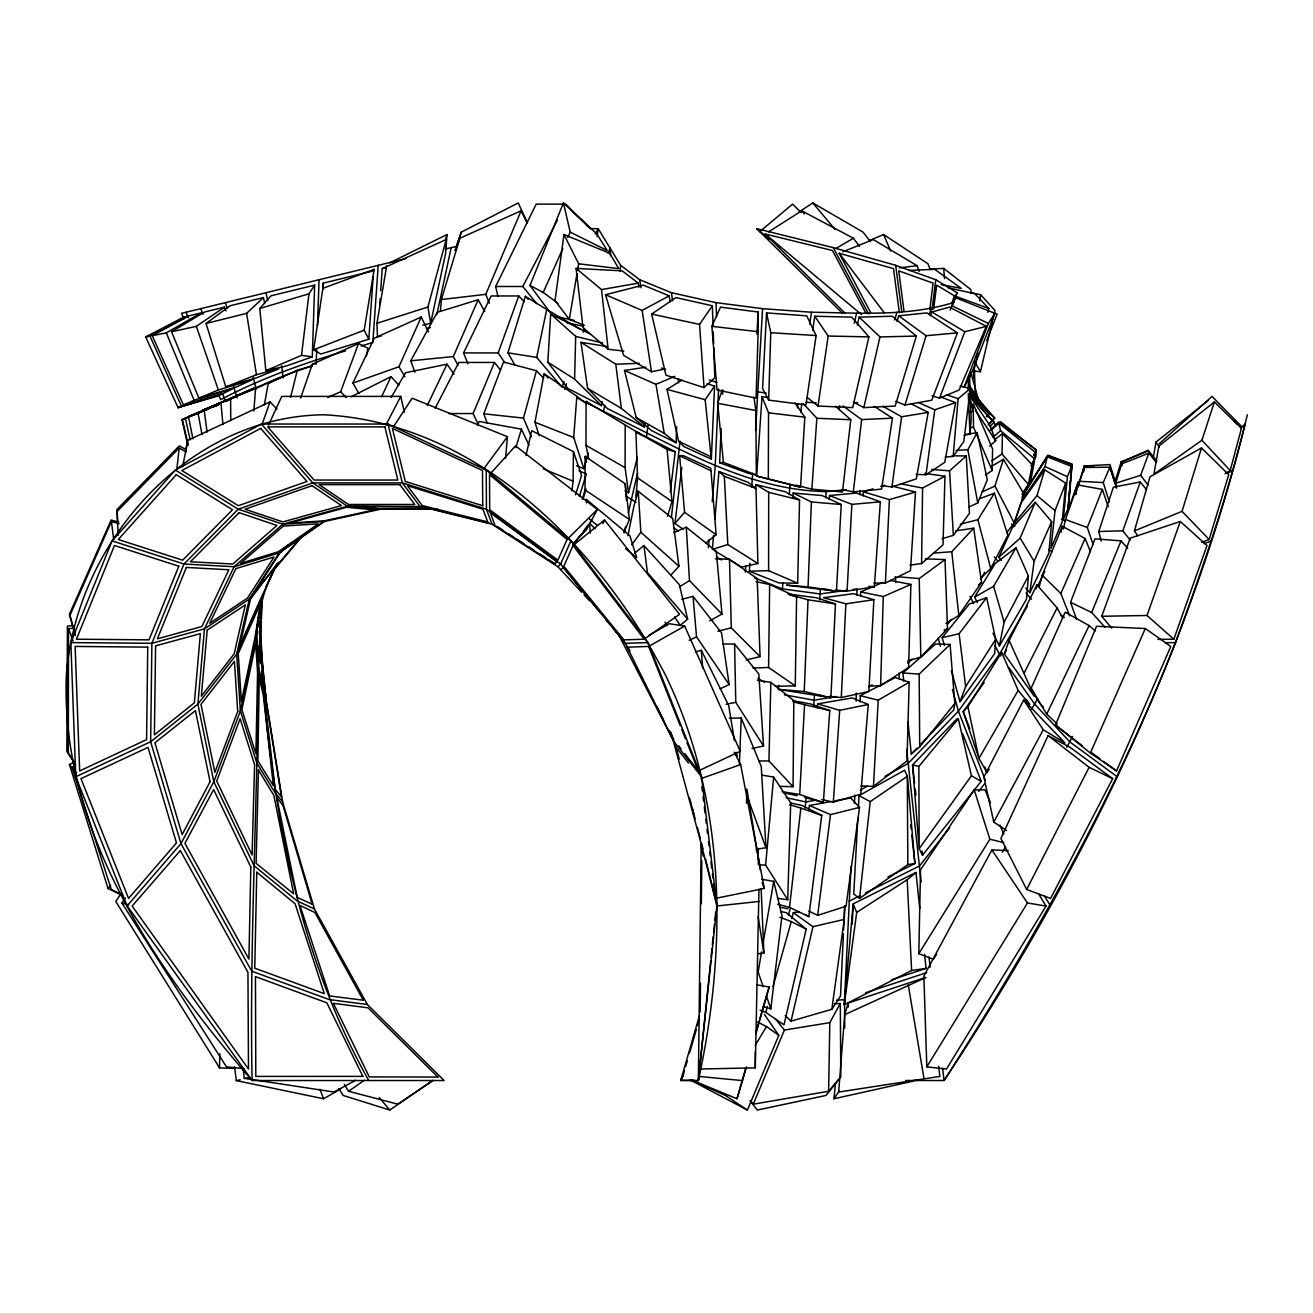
<?xml version="1.0" encoding="UTF-8"?>
<svg xmlns="http://www.w3.org/2000/svg" width="1313" height="1313" viewBox="0 0 1313 1313"><rect width="100%" height="100%" fill="white"/><g stroke="black" fill="none" stroke-linecap="round" stroke-linejoin="round"><path stroke-width="1.5" d="M74.513 628.336L68.506 628.55L68.342 753.022L75.547 764.429M588.552 458.565L586.008 445.386L586.058 401.401L642.763 435.539L635.426 431.895M710.678 961.067L699.55 1069.028L755.287 1067.846L755.287 1051.762M755.894 484.628L785.453 491.833L799.551 499.99L797.664 583.218L768.597 570.663L768.679 492.309L755.894 484.628L755.582 488.649M624.955 490.75L628.517 492.752L625.103 467.625L625.185 425.56M582.348 499.301L585.024 489.946L585.155 456.333L625.185 483.742L629.419 519.472L624.036 532.159M795.005 402.91L804.836 417.189L800.52 487.156L768.318 478.966L768.532 412.807L762.032 396.707L768.007 397.576M860.622 595.938L860.655 591.917L882.796 582.43M856.962 595.068L857.012 588.93L853.105 589.455M779.495 786.339L793.068 786.717L793.807 700.584L770.862 682.383L757.371 680.216M571.861 490.865L573.092 481.198L573.42 451.59L531.683 430.697L526.004 455.463M700.174 1011.88L700.469 983.306M701.339 903.705L701.799 860.836M699.32 1016.098L680.741 1080.418L698.352 1080.533L701.175 843.685L670.992 732.375M769.648 584.515L796.597 596.824L795.268 685.878L768.581 667.48L769.648 584.515L756.14 581.659M860.163 701.864L860.245 695.709L895.253 677.541L909.17 682.202L906.971 760.949L873.44 786.389L861.164 785.995M856.142 701.208L856.257 693.051M921.578 563.572L922.579 488.042L944.966 476.225L943.013 544.879L921.578 563.572L909.975 565.099M750.741 1101L753.285 1104.184L828.618 1091.284L829.8 1022.646L840.304 1003.46L834.329 1003.821M234.961 1068.47L219.517 1067.846L219.796 1053.765M757.765 858.538L757.978 848.28L758.372 864.643M936.678 954.19L933.395 959.278L918.821 953.698L920.511 869.846L974.213 789.868L984.996 789.819L990.494 802.801M992.152 470.53L992.595 448.98L973.196 403.665L973.491 427.102L992.152 470.53L985.505 474.978M746.539 803.195L746.867 788.998L760.358 870.338M1022.039 494.459L1028.358 484.382L1002 454.003L1002.443 433.553L994.581 439.839M755.287 1067.846L758.963 889.18M793.068 786.717L768.942 760.966L770.862 682.383M601.502 405.619L574.602 379.145L575.685 336.391L550.689 314.053L547.816 362.175L567.938 388.55L601.502 405.619L602.224 401.614M890.214 580.428L910.91 584.416L908.596 667.546L880.613 685.731L869.403 686.108M758.143 331.713L756.075 398.151L717.013 389.977L711.876 326.33L720.476 307.127L758.126 312.002L758.143 331.713L711.876 326.33M768.647 400.12L770.764 332.714L766.546 312.888L806.756 315.826L816.112 335.554L805.969 404.913L768.647 400.12L762.574 388.566L766.546 312.888M777.559 898.322L787.718 899.75L790.721 802.883L773.652 777.066L761.606 775.064M863.248 495.887L863.363 491.85L873.063 488.846M880.613 685.731L883.272 596.545L910.91 584.416M312.297 356.857L314.66 285.118L270.921 295.835L259.777 308.506L265.85 370.66L285.873 366.13L312.297 356.857L301.514 355.363L265.85 370.66M785.19 1015.589L791.033 1021.137L831.835 1009.303L844.275 919.412L844.735 905.625L843.603 929.735M859.999 494.64L860.13 490.537M316.696 349.882L316.138 363.964M317.5 325.837L319.059 279.735L405.815 258.628M322.998 289.221L323.195 283.132L373.565 270.855L374.156 269.346L322.85 288.335L313.659 349.767L320.799 354.034L368.822 339.197L373.138 276.879M680.052 441.152L671.386 517.47M645.963 367.213L624.512 370.447L636.181 417.518L651.461 430.566L676.113 442.76L676.704 426.758M678.329 382.772L678.476 378.768M739.4 764.182L741.205 718.047L729.289 718.244M793.167 493.048L822.119 495.543L841.239 504.537L836.43 591.178L808.053 586.862L811.401 501.927L793.167 493.048L792.871 497.053M380.688 290.731L382.214 268.623L446.174 239.524L445.632 253.278L430.697 323.179L422.802 325.214M787.816 593.919L816.128 597.727L835.462 603.947L830.883 697.695L804.229 691.524L808.02 599.811L789.507 594.674L796.597 596.824M681.562 380.343L666.988 389.37L678.558 441.201L684.057 446.65L711.334 459.14L714.567 386.055L707.067 383.741M718.588 388.993L715.257 465.606L712.237 501.681M753.974 397.133L755.845 410.526L756.321 474.978L748.41 473.386L719.639 462.734L721.132 428.481M722.626 394.228L722.807 390.191M843.422 933.756L840.501 996.075L831.835 1009.303M844.735 1027.964L844.538 999.718L850.988 866.482M852.219 924.336L853.155 903.918L915.982 872.472L919.757 908.448M885.389 583.07L889.393 499.629L915.489 492.03L910.467 570.663L885.389 583.07L873.933 583.038M841.288 697.548L845.867 603.816L823.514 597.727L853.286 593.689L873.884 599.713L868.845 691.459L841.288 697.548L829.734 696.415M257.364 624.463L256.363 634.458L258.513 662.688L261.517 605.49M260.647 632.554L262.452 598.203M756.961 334.306L758.126 312.002M755.582 430.549L762.574 308.67L716.061 302.663L671.435 292.701L639.694 279.735L620.639 265.324L598.203 228.675L590.128 228.675M792.954 700.699L810.318 703.883L829.767 710.563L823.349 802.538L799.699 794.48L804.557 704.671L792.97 701.766M854.386 803.277L854.829 795.12M857.849 817.753L853.762 894.087L859.539 898.387L907.841 864.643L914.915 863.527L907.316 776.311L904.608 770.206L859.03 795.662L858.39 807.708M814.388 696.153L813.666 706.345M819.706 600.074L820.28 589.849M835.495 590.128L847.066 591.096L851.891 504.389L829.504 495.543L829.258 499.613M873.44 786.389L878.233 700.174L909.17 682.202M825.795 497.758L826.156 491.62L846.179 489.782M620.261 271.414L620.639 265.324M322.85 288.335L323.195 283.132M647.982 425.117L646.439 437.245M752.694 473.254L751.676 487.418M768.318 478.966L756.633 476.061L762.032 396.707M378.21 265.324L372.859 342.414L361.173 346.041M379.703 304.797L380.13 298.773M606.393 346.369L580.986 342.316L587.567 388.32L607.459 408.622L644.437 427.004L644.716 422.999M833.312 802.161L839.713 710.317L868.27 704.507L860.786 794.184L833.312 802.161L821.774 799.551M835.577 406.324L850.758 419.717L842.503 491.948L811.861 489.158L816.867 418.273L803.228 403.551M847.066 591.096L874.36 586.813L880.334 501.812L856.47 493.048L829.504 495.543M445.895 249.519L446.994 234.535L389.649 262.912M847.279 590.259L820.034 593.936L782.45 588.913L782.893 582.874M789.261 494.509L790.081 484.448M964.152 435.342L970.012 434.111L971.128 418.863L969.568 376.224M944.342 645.389L942.192 637.626L969.371 603.98L986.654 597.628L995.681 639.283L994.63 653.644L959.984 701.7L951.351 670.631M253.852 410.985L255.575 388.599L280.194 377.323L230.612 398.692L230.76 420.603M745.308 572.14L745.768 566.084M797.664 583.218L778.937 582.939L749.346 571.221L749.953 563.179M1000.358 421.522L1036.351 450.261L1035.842 456.94L1030.984 465.885M576.423 465.721L583.891 468.692L573.699 437.508L576.85 396.28L544.14 373.762L534.949 422.244L539.216 435.752M830.883 697.695L778.396 689.374L778.707 685.304M925.599 977.463L848.264 1002.951L844.702 1014.654L838.646 1092.055L939.878 1076.414L938.614 1066.254M440.429 311L441.365 299.545L459.862 238.244L521.097 210.802L527.219 223.276M806.28 797.894L805.05 808.02M817.375 707.937L817.704 703.883L852.367 697.942L868.27 704.507M977.348 602.536L974.591 597.12L995.188 563.523L1015.967 547.734L1028.391 575.997L1026.536 599.105L999.39 645.865L992.956 633.227M635.935 497.102L637.527 477.817L635.935 431.632L675.227 451.738L670.254 491.981M1031.805 464.195L1034.693 458.844L1035.235 452.23L998.799 423.163L991.364 430.155M708.364 547.767L709.036 539.741M713.533 535.441L712.368 549.425L727.812 544.518L757.88 563.507L756.009 488.436L747.901 482.248L718.933 471.515L714.896 519.456M1071.621 466.427L1067.42 476.652L1063.3 519.193L1068.076 508.574L1071.621 466.427L1047.265 456.793L1024.189 493.245L1022.384 498.759M945.147 457.055L953.14 456.497L958.129 398.692L970.34 388.599L960.706 386.038M1068.076 508.574L1070.472 480.656M1070.817 476.668L1071.851 464.72L1048.102 455.299L1024.189 493.245M1068.372 507.934L1072.147 464.047L1047.593 455.463L1024.419 492.556M844.259 1004.806L853.155 903.918L856.716 912.404L844.259 1004.806L911.599 970.504L926.075 968.37L924.598 954.387M1001.458 560.372L998.75 557.286L1012.126 528.056L1035.251 502.305L1051.631 521.655L1048.874 553.2L1029.852 592.655L1025.781 588.043M505.521 458.483L507.458 436.704L412.151 398.2L393.49 426.709M1065.696 483.118L1062.266 521.622L1050.942 548.588L1055.045 510.642L1065.696 483.118L1044.672 469.824L1020.923 503.174L1014.752 521.491M787.718 899.75L765.627 865.119L773.652 777.066M797.451 407.801L797.844 403.764M800.897 412.151L801.685 404.092M913.569 1081.059L833.968 1098.768L835.511 1082.798M257.446 624.184L256.216 636.263L240.377 710.94L213.822 781.727L180.964 843.635L127.115 905.855L252.096 1080.533L444.106 1080.533L367.328 1004.478L314.447 908.973L282.607 801.783L266.194 700.092L260.647 649.968M711.088 956.98L711.925 948.839M712.352 944.769L713.189 936.612M713.616 932.542L714.453 924.385M714.863 920.315L715.7 912.174M258.53 617.52L257.479 627.499L262.419 595.002M258.513 662.688L258.431 646.636C258.398 791.296 249.257 935.841 252.096 1080.533C154.819 968.206 60.89 831.375 66.29 676.392C75.301 544.074 186.331 416.516 323.589 414.777C476.767 422.326 599.647 546.963 666.134 676.392C726.22 801.57 727.55 946.968 698.352 1080.533L716.914 905.855L701.519 776.771L648.097 642.599L570.909 540.89L486.22 470.038L387.992 424.033L261.402 424.033L175.4 470.038L112.081 540.89L70.836 642.599L75.76 776.771L127.115 905.855M973.606 378.374L974.443 370.43L975.214 392.948M176.878 468.954L179.159 447.963L186.167 451.935M968.715 375.813L968.141 389.452M859.539 898.387L870.24 801.619L907.316 776.311L907.841 864.643M790.426 802.949L802.145 805.493L821.741 815.422L808.824 916.622L789.507 907.365L800.848 808.086L789.556 804.688M841.764 489.503L853.335 491.883L861.607 419.586L843.012 405.93M839.188 409.754L839.664 405.684M763.198 1006.529L770.829 1008.86L781.974 915.653L773.718 881.368L761.737 879.283M301.514 355.363L308.965 293.8L314.66 285.118M683.121 529.221L674.931 523.477L681.808 467.592M929.85 309.474L933.067 283.132L898.765 270.855L903.968 311.033M932.033 309.802L935.775 279.735L895.679 265.324L833.246 247.632L756.715 228.675L842.519 313.331M970.34 388.599L963.791 441.545L953.14 456.497M698.352 1080.533L699.878 1068.273M817.654 915.358L830.505 814.618L859.539 807.397L846.048 906.249L817.654 915.358L808.874 911.124M933.609 309.031L936.678 285.118L954.403 295.835L988.82 308.506L987.885 312.379M563.966 234.535L578.656 263.798L618.8 268.623L609.692 253.278L563.966 234.535L555.038 300.562L569.317 319.436L584.367 325.279M597.12 236.652L598.203 228.675L595.298 233.993M925.977 474.764L934.774 409.82L955.585 402.631L944.769 462.324L925.977 474.764L916.228 474.354M1029.852 592.655L1034.119 561.242L1051.631 521.655M881.893 485.646L891.921 486.975L901.588 416.779L882.713 406.16M818.015 406.029L828.158 336.03L814.799 316.236L851.76 317.155L868.878 336.883L852.728 407.604L818.015 406.029L807.429 397.626M808.841 809.53L809.432 805.493L831.047 801.537M809.678 324.18L811.5 312.248C858.686 312.855 907.48 316.761 953.189 302.663L957.095 292.701L935.775 279.735M812.665 330.203L814.799 316.236M874.228 406.357L892.463 418.141L881.581 489.109L853.335 491.883M278.438 562.259C253.507 603.389 250.701 655.056 266.194 700.092L260.729 645.471M979.662 300.792L980.63 294.719L970.635 292.536M368.822 339.197L364.193 330.17L374.156 269.346M903.754 681.086L902.917 672.978L935.545 643.961L950.103 644.486L954.814 703.538L953.78 709.873L921.201 743.716M569.317 319.436L576.981 273.728M577.654 269.756L578.656 263.798M381.41 335.931L377.471 336.949L376.962 323.277L386.695 265.702M761.589 951.827L758.126 971.965L763.198 986.72M762.968 943.784L773.718 881.368M1153.191 458.253L1155.965 442.087L1207.96 400.711M366.409 356.283L367.837 348.224L358.564 343.464L312.313 364.226L300.677 397.937M826.156 491.62C745.177 490.11 674.406 445.238 603.586 411.445L604.653 405.536M910.795 403.682L928.209 412.413L916.343 478.851L891.921 486.975M1083.192 471.859L1084.292 465.836L1093.975 465.721M264.356 404.831L268.262 383.363L286.628 374.763L312.396 365.736L297.345 370.151L268.262 383.363M1083.356 471.367L1084.062 467.51L1109.879 467.182L1116.608 488.255M1083.488 471.827L1084.571 465.951L1109.961 464.572L1116.526 485.58M1075.774 493.983L1078.022 482.002L1069.028 507.868M185.642 450.638L187.168 442.678M1075.757 494.656L1077.612 484.891L1102.362 489.404L1108.221 506.818M1078.285 485.58L1084.292 465.836M1078.039 487.221L1084.062 467.51M999.39 645.865L1004.084 622.214L1028.391 575.997M1061.117 532.077L1062.266 526.3L1085.096 538.478L1090.43 551.69M1028.358 484.382L1032.297 464.802L1002.443 433.553M182.589 466.739L187.972 440.265L269.986 401.909L276.928 409.032M624.2 532.93L625.431 526.923M628.271 512.94L637.544 473.074M627.909 535.737L634.048 505.603L638.233 491.292L672.716 518.487L678.936 566.231L670.894 575.045M563.983 381.591L562.112 387.368L536.672 357.382L546.7 309.458L525.348 296.311L507.934 352.82L514.811 364.916M1036.121 588.897L1036.958 584.892L1057.096 607.919L1062.677 618.177M436.819 314.726L451.163 247.632L457.072 246.368M1063.415 529.008L1065.467 519.521L1077.612 484.891M854.303 323.179L856.536 313.38M857.34 325L859.129 317.155L892.331 316.236L916.359 336.079L895.203 406.062L863.806 407.637L853.401 402.073M863.806 407.637L879.956 336.932L859.129 317.155M1021.777 500.598L1045.017 466.558L1047.265 456.793M780.546 911.534L786.306 912.666L806.198 929.161L783.992 1024.829L765.742 1012.389L760.096 1010.157M791.033 1021.137L812.96 926.666L844.275 919.412M1247.35 414.777C1189.726 653.464 1079.319 876.641 944.08 1080.533L905.707 1080.484M974.344 371.07L980.417 371.743L994.926 310.426L980.63 294.719M973.819 370.66L978.037 353.164M636.428 495.099L637.412 491.128M290.55 397.429L297.345 370.151M628.517 492.752L637.363 457.236M1000.703 655.975L1001.622 652.298L1018.166 690.425L1029.72 704.457L1026.208 699.501M1039.272 586.665L1042.21 575.209L1062.266 526.3M942.586 1068.405L944.08 1080.533C1033.413 941.29 1114.704 796.712 1175.595 642.599C1201.871 570.761 1226.703 498.333 1245.118 424.033L1240.637 428.054M1225.045 473.714L1230.199 470.53L1241.442 428.383L1214.394 401.926L1158.854 446.141L1153.897 474.239L1201.904 440.265L1214.394 401.926M430.697 323.179L427.907 307.045L446.174 239.524M531.338 436.786L523.477 418.108L536.443 370.742L503.552 362.027L483.791 413.776L487.09 422.884M583.891 468.692L588.24 452.969M788.424 914.997L790.049 909.154M791.706 918.509L793.331 912.666L799.256 911.846M765.742 1012.389L767.399 1006.464M772.947 986.72L791.263 921.578L779.971 917.213M692.181 1080.238L737.003 1098.768L746.506 1066.96M755.894 1033.823L769.155 987.031L757.24 984.898M737.003 1098.768L745.866 1067.6M755.861 1032.543L759.193 1020.858M682.842 1076.381L684.533 1070.505M685.649 1066.599L687.339 1060.74M689.588 1052.928L696.35 1029.458M697.482 1025.551L699.173 1019.692M1137.698 535.77L1134.432 530.895L1149.991 476.8L1201.493 447.963L1228.755 474.682L1209.158 539.512L1201.543 542.351M445.846 238.424L446.994 234.535M667.578 516.288L671.961 501.5L667.07 449.407L635.935 431.632M894.662 320.027L896.96 312.248M759.751 1018.97L769.155 987.031M896.976 321.636L898.699 315.826L926.912 312.888L957.44 332.862L931.754 400.219L904.952 405.028L895.827 401.351M1014.145 523.329L1036.991 495.658L1044.672 469.824M515.878 447.635L521.425 429.17L479.212 421.473L477.308 425.067M904.952 405.028L926.092 335.701L957.44 332.862M1134.432 530.895L1182.045 511.364L1201.493 447.963M579.361 496.478L586.386 473.862L578.951 470.907M583.103 498.727L586.09 489.142M575.57 494.788L581.561 475.503L573.42 451.59M1115.098 481.247L1121.22 461.7L1147.562 451.393M1116.477 487.107L1115.64 483.233L1121.762 463.801L1148.826 453.182L1156.343 462.471M1014.243 522.951L994.942 486.056L1003.427 459.353L1024.107 494.148L1014.243 522.951L1006.71 532.602M608.264 253.409L610.102 247.632L610.594 255.707M564.606 389.419L566.461 383.708M583.12 332.287L584.351 328.48M456.136 247.697L461.29 232.138L518.258 202.941L527.449 223.013M1101.197 541.104L1098.751 531.535L1113.375 487.156L1140.275 481.986L1146.479 489.667M756.321 474.978L723.43 462.389L717.669 403.272L722.232 390.076M456.185 246.844L461.29 232.138M951.744 303.434L954.403 295.835M262.026 424.591L269.986 401.909M953.14 303.369L955.191 297.591L994.893 313.347L970.964 374.714L964.169 386.974L960.23 386.088M953.008 304.271L957.095 292.701M1173.838 639.218L1146.988 615.485L1180.272 521.491L1207.008 545.486L1173.838 639.218L1157.771 639.398M1130.148 540.086L1122.828 530.797L1140.275 481.986M504.75 362.634L498.185 352.918L518.75 295.967L491.111 295.967L463.587 352.918L467.92 363.849M1009.188 640.531L1034.283 696.333L1004.314 653.923L1009.188 640.531L1036.958 584.892M1111.684 628.041L1101.722 616.273L1130.198 538.166L1180.272 521.491M1115.64 483.233L1140.636 475.339L1148.826 453.182M327.659 397.396L340.625 391.783L358.564 343.464M929.161 314.349L931.278 308.67M930.441 315.76L931.82 312.002L949.578 307.127L986.358 326.346L959.147 389.977L939.55 398.167L932.066 395.82M959.984 701.7L965.646 686.601L995.681 639.283M939.55 398.167L964.825 331.746L986.358 326.346M964.169 386.974L988.328 323.474L994.893 313.347M955.191 297.591L952.073 305.765L988.328 323.474M1076.496 619.112L1070.538 602.306L1094.993 538.839L1121.039 540.874L1127.67 548.243M973.294 375.141L974.788 371.316M986.703 340.789L997.125 314.07L993.301 312.576M1093.122 544.534L1087.295 527.514L1102.362 489.404M454.922 250.52L459.862 238.244M550.18 312.592L529.992 285.413L563.441 202.941L596.873 233.977L607.197 250.52L570.203 232.122L563.441 202.941M950.136 310.131L953.189 302.663M1070.456 468.15L1071.851 464.72M1104.906 627.105L1091.677 612.482L1121.039 540.874M968.748 507.113L977.775 502.879L987.327 479.77L977.167 432.601L965.236 434.537M1055.471 725.006L1096.552 626.268L1145.313 628.533L1170.786 646.439L1116.542 770.961L1090.348 753.038L1055.471 725.006L1082.257 745.768M478.211 424.46L473.107 413.546L494.443 362.454L458.795 362.454L435.161 408.261M689.85 1079.762L747.409 1110.059L778.806 1035.317L764.379 1014.375M753.285 1104.184L784.435 1030.049L829.8 1022.646M489.339 303.27L485.81 294.342L521.097 210.802M998.75 557.286L1020.152 538.1L1035.251 502.305M1109.304 501.894L1103.248 482.544L1109.879 467.182M457.942 365.112L453.297 356.578L478.162 299.741L484.776 311.493M119.04 523.723L111.392 521.491L69.917 615.485L75.448 635.574M602.864 523.69L604.505 519.997L679.527 614.287L644.24 639.218L623.856 639.858L563.819 566.215L573.042 545.502L604.505 519.997M1069.635 615.813L1060.855 593.509L1085.096 538.478M1090.348 753.038L1145.313 628.533M597.317 509.493L567.068 539.512L557.894 560.175L489.7 509.756L489.519 474.682L515.549 445.846L597.317 509.493L586.96 528.926L573.125 543.812M570.909 540.89L560.635 564.032L557.91 566.74L581.659 592.212M261.484 597.038L239.77 645.75L250.52 599.073L277.224 563.49L262.305 595.281M262.469 596.348L236.685 654.137L197.886 704.08L150.65 741.763L75.76 776.771M358.843 393.473L352.918 383.084L398.955 366.737L421.21 317.04L428.514 331.976M557.943 303.27L543.205 292.454L562.834 248.584M567.741 237.62L570.203 232.122M1043.474 707.313L1039.404 702.947L1031.132 688.258L1065.188 612.203L1089.117 625.562L1095.288 630.962M1048.102 735.575L1000.916 838.531L1026.668 889.492L1050.613 898.42L1112.669 778.658L1070.374 747.54L1048.102 735.575L1089.101 767.317L1112.669 778.658M268.525 425.084L281.77 396.411L400.76 396.411L404.371 412.2M266.211 586.419L274.598 568.414M381.591 396.723L391.028 376.634L398.922 385.251M352.918 383.084L374.221 338.245L421.21 317.04M427.267 405.504L447.011 364.193L454.019 374.156M1057.195 723.89L1046.707 714.174L1089.117 625.562M1037.68 586.222L1044.803 571.45M1072.475 736.462L1066.862 747.212M497.906 296.361L495.658 286.497L536.164 204.122L565.772 204.122L588.601 227.313M680.741 1080.418L683.466 1074.92L680.741 1080.418L694.889 1080.451M1033.626 455.102L1036.252 449.801L998.635 421.933L990.15 430.139M1033.692 455.545L1036.351 450.261M1023.894 673.503L1057.096 607.919M1026.668 889.492L1089.101 767.317M980.516 578.426L990.741 568.545L1007.842 535.228L994.433 493.212L979.531 498.71M1023.713 699.993L1043.244 729.765L1064.991 742.977L1023.713 699.993L983.88 777.001L993.777 822.086L1006.628 830.604M385.825 425.084L400.76 396.411M495.658 286.497L522.804 286.497L557.369 220.239M1037.598 698.844L1031.509 709.397M993.777 822.086L1043.244 729.765M1008.22 850.643L991.889 849.905L923.86 976.068L926.814 1066.862L946.492 1069.028L1046.051 906.068L1038.665 893.972M414.924 372.186L410.772 360.812L437.213 312.363L478.162 299.741M977.775 502.879L967.829 449.768L977.167 432.601M1031.558 466.509L1034.496 461.224L1030.59 481.231L1023.188 492.917M974.591 597.12L993.613 586.353L1015.967 547.734M1018.166 690.425L978.956 758.422L986.999 772.618L989.132 769.221M885.06 776.278L908.104 763.427L958.408 711.17L999.439 654.268L1027.439 606.048M1004.314 653.923L1006.349 650.427M391.159 397.494L405.569 372.711L447.011 364.193M755.188 1045.509L766.48 1026.553L757.355 1021.924M980.548 579.246L984.75 572.37M926.814 1066.862L1027.439 902.967L991.889 849.905M967.911 706.755L978.956 758.422L963.184 711.646L967.911 706.755L1001.622 652.298M918.821 953.698L989.854 839.237L974.213 789.868M960.279 524.15L977.873 519.718L994.433 493.212M1002.295 852.104L1005.577 847M302.039 535.704L254.098 592.606L279.784 553.134L291.88 542.564M1021.99 497.397L1024.107 494.148M833.968 1098.768L839.286 1090.775M121.338 893.119L115.741 901.44L219.517 1067.846M704.063 387.63L699.55 324.409L712.352 305.765L675.9 297.591L651.658 314.07L665.921 375.157L704.063 387.63L714.797 377.701L713.78 347.732M711.334 459.14L705.163 399.726L714.567 386.055M945.967 623.544L958.818 615.337L981.55 582.43L973.688 528.187L955.848 530.846M244.497 1068.634L226.509 1066.862L121.863 902.95L125.326 897.961M958.342 718.785L918.854 766.415L919.166 848.674L912.551 764.954L956.849 718.917L958.342 718.785L971.439 775.819L919.166 848.674L922.563 855.206L981.205 781.284L962.757 734.033M984.176 682.53L963.184 711.646L969.88 728.797M631.766 544.813L640.859 532.225L638.233 491.292M942.143 538.658L953.369 535.359L969.437 513.35L966.253 455.956L951.958 455.824M483.693 468.905L507.458 436.704M572.714 545.716L581.068 534.407M583.464 531.174L588.24 524.708M254.098 592.606L263.716 579.755M263.913 579.624L249.306 599.105L204.467 628.878L151.881 643.304L70.836 642.599M942.192 637.626L959.114 633.736L986.654 597.628M949.627 827.929L919.477 865.973L865.349 893.037M978.53 791.493L984.799 783.566M838.351 1080.008L825.992 1095.452L757.322 1110.059L749.969 1100.622M947.625 624.118L951.351 619.506M907.94 721.592L911.288 754.007L919.724 746.834L954.814 703.538M275.533 568.004L301.76 536.869M986.342 416.713L988.984 413.595L969.913 393.129M828.618 1091.284L840.812 1076.923L840.304 1003.46M674.931 523.477L684.582 512.3L679.642 455.726L683.285 455.611L710.776 468.199L716.159 534.752L705.902 542.958M121.699 895.089L108.011 888.474L110.686 885.372M987.294 416.779L989.871 413.808L970.159 390.962M573.01 543.91L586.435 528.991M933.477 553.101L951.761 551.739L973.688 528.187M988.115 424.985L992.267 420.521L969.568 394.294M989.263 423.968L994.762 418.125L969.601 389.075M907.464 661.112L920.823 657.009L947.494 628.664L945.015 559.584L925.205 558.829M294.522 542.646L298.724 538.264M911.288 754.007L916.95 748.131M179.159 447.963L117.234 511.364L118.154 535.491M990.002 426.462L994.154 422.261L991.889 418.913M560.881 569.776L563.261 567.429L600.894 613.434M919.724 746.834L919.166 674.094L950.103 644.486M225.836 386.958L256.462 374.714L278.733 368.838L256.938 377.684L225.836 386.958L206.059 323.474L246.614 313.347L263.437 297.591L264.701 303.533M1159.116 443.827L1211.997 396.428L1241.95 426.873M931.688 469.447L949.562 470.842L966.253 455.956M907.628 663.114L912.141 659.11M989.69 446.092L995.681 440.791L990.215 425.97L970.192 396.362M288.204 545.076L279.259 552.921L249.306 599.105L236.685 654.137L240.377 710.94L256.888 763.181L275.156 792.855L282.607 801.783M288.138 545.863L285.118 548.522L323.884 521.524M993.088 437.147L1000.522 430.73L998.799 423.163M759.751 231.662L792.592 204.122L801.225 212.64M634.573 553.233L643.912 545.502L679.346 584.662L687.635 619.162L679.953 625.513M856.716 912.404L907.185 879.726L915.982 872.472M978.415 584.958L981.55 582.43M206.059 323.474L230.103 305.765L263.437 297.591M897.321 576.719L919.231 578.557L945.015 559.584M437.508 509.231L380.557 509.214L324.229 521.507L279.259 552.921L234.108 566.724L183.968 564.016L112.081 540.89M344.301 1084.39L348.552 1091.267L364.472 1080.222M338.803 1088.526L343.12 1095.436L389.764 1110.043L432.929 1080.468M198.903 398.151L218.368 389.977L251.702 379.9L236.356 387.007L198.903 398.151L171.56 331.746L196.31 326.346L224.49 307.127L225.918 310.968M432.896 1080.435L397.823 1104.167L348.552 1091.267M991.906 460.781L1002 454.003M799.223 211.803L812.829 202.941L863.035 232.122L870.453 241.641M768.515 231.876L801.751 210.802L853.401 238.244L859.539 246.302M1227.803 473.222L1232.923 470.038M679.494 586.813L689.489 580.625L686.289 527.219L673.602 532.602M171.56 331.746L204.565 312.002L224.49 307.127M835.905 248.485L853.401 238.244M991.397 466.41L1003.427 459.353M152.226 335.701L166.308 332.862L201.07 312.888L189.056 315.826L152.226 335.701L183.492 405.011L223.867 393.211L233.107 388.533L194.094 400.202L183.492 405.011M234.518 1066.648L236.324 1080.615L323.556 1098.751L340.625 1089.019M648.704 635.443L669.269 623.741L684.68 626.055L740.253 751.315L698.335 770.944L684.861 753.728M629.928 650.772L628.139 647.145L648.622 646.439L684.68 626.055M108.011 888.474L69.458 764.593L74.792 761.606M860.245 790.114L867.335 786.159M123.389 895.729L111.326 889.475L72.002 767.301L75.481 765.364M709.742 620.819L721.986 614.074L716.241 551.279L686.289 527.219M355.626 1080.287L333.994 1092.022L244.3 1078.367L243.135 1068.388M665.133 368.953L651.478 371.76L623.593 355.347L605.506 294.719L642.139 310.426L669.203 295.835L670.024 301.859M148.632 336.325L145.759 336.899L149.977 336.079L187.398 316.236L183.639 317.155L145.661 336.932L178.043 407.588L222.357 393.998L177.944 407.621L219.369 395.574M868.615 686.65L872.144 684.828M226.476 401.302L235.634 396.69L188.498 416.763L192.913 438.821M351.211 396.739L391.028 376.634M887.933 877.002L914.915 863.527L911.78 835.117M849.117 901.161L859.949 895.745M187.775 445.058L181.982 419.7L209.916 408.179M689.194 640.367L696.53 636.838L693.051 596.348L681.759 599.385M178.043 407.588L181.375 406.012L149.977 336.079M720.148 688.816L729.158 684.582L721.559 632.882L693.051 596.348M844.702 1014.654L925.78 977.545M982.042 491.981L994.942 486.056M1122.254 461.864L1148.153 450.211L1156.868 461.191M204.122 409.804L253.918 388.172L204.122 409.804L207.093 432.108M944.031 630.158L947.494 628.664M219.205 403.272L202.136 410.526L220.387 402.861M868.779 240.788L883.567 234.535L928.012 263.798L930.178 269.559M624.512 370.447L655.942 384.332L674.849 376.355M220.847 402.828L187.316 417.173L209.703 408.113M188.498 416.763L209.391 408.261M213.182 406.718L218.877 404.404M213.428 406.603L219.025 404.338M230.612 398.692L255.575 388.599M213.707 406.653L219.369 404.355M184.952 418.256L206.814 409.426M210.474 407.949L215.939 405.733M842.979 251.751L873.211 239.524L917.13 265.702L919.149 271.463M181.982 419.7L207.503 409.475M969.486 412.561L973.278 411.035L969.601 397.379M313.659 349.767L364.193 330.17M1204.07 543.697L1211.538 540.89M700.863 778.658L740.647 764.593L734.246 752.201M891.379 979.81L926.075 968.37M865.562 992.792L926.715 972.638M376.962 323.277L427.907 307.045M345.582 350.85C302.761 363.668 260.302 378.587 220.765 399.661L218.253 394.146M880.81 486.434L884.699 485.236M259.777 308.506L308.965 293.8M695.513 651.872L701.306 650.28L728.715 705.59L734.427 740.68M426.364 328.611L430.336 327.594M605.506 294.719L643.189 285.118L669.203 295.835M717.916 631.208L731.292 627.877L760.063 656.631L746.178 659.947M319.059 279.735L181.473 313.38L183.968 318.878M445.255 249.076L451.163 247.632M382.214 268.623L386.186 267.671M969.601 427.989L973.491 427.102M757.88 563.507L741.582 567.085L714.075 550.459M752.103 748.492L763.526 746.014L758.816 674.029L734.607 644.059L722.856 643.994M236.324 1080.615L240.23 1079.778M740.647 764.593L764.281 888.474L715.355 898.404L713.648 884.191M726.073 704.277L735.772 702.34L763.526 746.014M815.75 800.175L805.952 801.964L786.192 797.697M834.97 800.832L850.693 797.959L859.539 807.397M623.839 351.08L608.149 349.258L583.021 327.676L576.046 268.394L601.518 289.582L638.266 283.132L638.889 287.186M915.555 1080.615L919.297 1079.975M836.217 696.481L814.158 700.239L784.37 694.807M244.3 1078.367L250.044 1077.399M312.313 364.226L316.236 363.586M901.588 416.779L928.209 412.413M755.943 849.33L765.971 847.738L761.261 766.464L741.205 718.047M845.867 603.816L873.884 599.713M899.405 267.885L917.13 265.702M441.365 299.545L485.81 294.342M757.913 953.763L763.871 953.057L761.13 888.507M716.34 906.052L759.242 901.44M410.772 360.812L453.297 356.578M719.639 462.734L723.43 462.389M851.891 504.389L880.334 501.812M324.229 521.507L282.837 524.182L238.227 509.198L175.4 470.038M836.447 1000.211L844.538 999.718M853.762 402.861L857.717 402.648M929.423 269.165L943.735 268.394L970.898 289.582L971.177 293.554M956.11 450.392L967.829 449.768M861.607 419.586L892.463 418.141M908.744 270.429L934.692 269.346L961.214 288.335L941.109 284.626M580.986 342.316L615.797 364.226L639.136 363.324M73.397 625.841L67.406 626.055L66.848 751.315L74.316 762.771M752.907 668.038L768.581 667.48M648.097 642.599L625.316 643.321L560.635 564.032L486.45 509.198L402.336 482.889L312.789 482.889L238.227 509.198L183.968 564.016L151.881 643.304L150.65 741.763L180.964 843.635L251.702 971.177L329.235 999.587L367.328 1004.478M1098.751 531.535L1122.828 530.797M749.346 571.221L768.597 570.663M879.956 336.932L916.359 336.079M775.327 686.272L795.268 685.878M1101.722 616.273L1146.988 615.485M1165.55 642.714L1175.595 642.599M463.587 352.918L498.185 352.918M448.718 413.546L473.107 413.546M436.162 509.001L381.706 508.984L353.673 506.457L417.747 506.473L430.648 508.229M758.93 760.949L768.942 760.966M828.158 336.03L868.878 336.883M715.322 558.731L729.486 559.305L757.191 578.623L760.063 656.631M759.62 864.873L765.627 865.119M816.867 418.273L850.758 419.717M805.969 402.287L816.194 402.812M576.046 268.394L622.198 270.855L638.266 283.132M1079.204 481.28L1103.248 482.544M770.764 332.714L816.112 335.554M902.917 672.978L919.166 674.094M762.574 308.67L811.5 312.248M868.681 586.369L874.36 586.813M808.053 586.862L786.503 585.155L836.43 591.178M823.924 589.176L827.781 589.488M778.396 689.374L804.229 691.524M811.401 501.927L841.239 504.537M380.557 509.214L347.371 506.227L282.837 524.182L234.108 566.724L204.467 628.878L197.886 704.08L213.822 781.727L254.049 865.71L297.115 900.948L314.447 908.973M698.844 1076.414L742.633 1080.615M818.163 695.299L822.02 695.677M483.791 413.776L523.477 418.108M768.532 412.807L804.836 417.189M924.894 473.451L944.966 476.225M425.724 507.048L347.371 506.227L312.789 482.889L261.402 424.033M427.119 507.557L430.795 508.065M758.208 391.914L766.25 393.063M808.02 599.811L835.462 603.947M507.934 352.82L536.672 357.382M782.023 791.657L799.699 794.48M1027.439 902.967L1046.051 906.068M717.669 403.272L755.845 410.526M900.718 483.808L922.579 488.042M780.103 907.234L788.046 908.76M860.655 591.917L883.272 596.545M566.921 322.834L582.956 326.166M556.515 316.614L574.29 320.388M651.658 314.07L699.55 324.409M783.664 792.773L797.106 795.678M948.134 287.728L974.903 293.8L988.82 308.506M918.854 766.415L912.551 764.954L914.554 783.008M804.557 704.671L829.767 710.563M756.633 476.061L800.52 487.156M989.854 839.237L1003.789 842.634M844.784 312.904L765.184 233.977L832.409 250.52L866.071 313.462M575.685 336.391L602.651 343.005M836.594 490.504L840.533 491.472M425.281 507.294L488.978 523.099M557.91 566.74L491.981 524.199L419.783 506.227L402.336 482.889L387.992 424.033M860.245 695.709L878.233 700.174M768.679 492.309L799.551 499.99M795.711 485.088L811.861 489.158M892.397 486.122L915.489 492.03M777.673 904.247L789.507 907.365M666.988 389.37L705.163 399.726M804.738 797.434L823.349 802.538M870.568 312.396L839.204 253.278L893.496 268.623L899.372 312.822M667.07 449.407L675.227 451.738M118.777 522.213L111.145 519.997L69.425 614.287L72.675 625.792M817.704 703.883L839.713 710.317M863.363 491.85L889.393 499.629M121.863 902.95L128.707 905.018M709.283 379.982L716.931 382.346M946.509 394.704L958.129 398.692M1022.302 491.817L1026.159 493.163M800.848 808.086L821.741 815.422M1065.467 519.521L1087.295 527.514M940.436 396.854L955.585 402.631M718.933 471.515L724.349 476.373L756.009 488.436M661.44 368.001L665.264 369.511M534.949 422.244L573.699 437.508M754.483 577.851L782.45 588.913M543.303 468.872L573.092 481.198M809.432 805.493L830.505 814.618M691.77 1080.107L695.414 1081.699M1061.413 519.16L1065.073 520.785M918.476 402.517L934.774 409.82M1045.017 466.558L1067.42 476.652M691.902 1080.287L725.416 1095.452L747.409 1110.059M678.558 441.201L710.448 456.53M679.642 455.726L711.367 470.99M1070.538 602.306L1091.677 612.482M550.689 314.053L589.652 333.765M576.604 397.724L603.586 411.445M791.263 921.578L806.198 929.161M859.03 795.662L870.24 801.619M529.992 285.413L543.205 292.454M971.439 775.819L981.205 781.284M625.743 495.937L636.034 502.255M636.181 417.518L664.263 433.372L676.113 442.76M186.331 449.801L179.339 445.846L116.955 509.493L117.497 521.491M586.008 445.386L625.103 467.625M805.279 914.57L808.824 916.622M546.7 309.458L580.888 329.596M757.929 678.394L764.642 682.366M587.567 388.32L621.344 408.359L644.437 427.004M931.82 312.002L964.825 331.746M716.471 556.86L721.526 559.912M547.816 362.175L574.602 379.145M498.169 527.153L503.289 530.468M508.41 533.751L513.531 537.05M516.945 539.249L523.772 543.648M528.876 546.93L533.997 550.229M539.118 553.512L545.945 557.927M549.359 560.109L554.48 563.408M585.024 489.946L629.419 519.472M1011.486 524.035L1014.867 526.349M1048.66 549.49L1052.025 551.805M637.527 477.817L671.961 501.5M1061.035 615.255L1064.334 617.537M673.684 527.777L678.591 531.207M766.48 1026.553L778.806 1035.317M684.582 512.3L716.159 534.752M793.331 912.666L812.96 926.666M898.699 315.826L926.092 335.701M1092.055 752.973L1100.212 758.963M1103.478 761.359L1116.542 770.961M1117.232 776.771L1069.849 741.943L1034.759 704.211L1008.86 667.578M576.85 396.28L586.386 403.731M586.058 401.401L590.686 405.061M589.471 518.947L597.333 525.413M625.677 548.67L636.707 557.73L629.863 535.688L586.189 499.252L586.534 502.928M1000.522 430.73L1034.693 458.844M756.715 228.675L769.352 239.114M1036.991 495.658L1055.045 510.642M765.184 233.977L861.558 314.644M489.519 474.682L567.068 539.512M992.267 420.521L970.291 396.378M989.871 413.808L994.762 418.125M640.859 532.225L678.936 566.231M571.68 210.802L590.948 228.528M1042.21 575.209L1060.855 593.509M1234.22 421.194L1237.109 424.066M595.052 528.762L589.439 523.083L590.374 533.078M340.625 391.783L346.156 397.396M536.443 370.742L543.582 378.046M689.489 580.625L721.986 614.074M1182.045 511.364L1209.158 539.512M518.75 295.967L524.314 301.826M544.14 373.762L548.21 378.078M1201.904 440.265L1230.199 470.53M584.022 594.855L589.521 600.796M525.348 296.311L528.105 299.298M994.236 556.909L998.225 561.439M1026.126 593.131L1031.444 599.155M687.635 619.162L647.457 572.566L643.912 545.502M379.293 1097.57L389.764 1110.043M812.829 202.941L834.97 229.381M801.751 210.802L804.377 213.953M606.081 619.785L609.971 624.561M612.564 627.729L621.656 638.84L619.621 635.755M69.458 764.593L72.018 767.711M522.804 286.497L536.705 303.631M775.507 1018.986L784.435 1030.049M494.443 362.454L500.499 370.102M688.504 763.034L676.129 747.409L679.231 759.111M72.002 767.301L76.499 772.98M618.456 634.36L674.029 741.796L701.519 776.771M678.739 745.899L681.184 749.034M1140.636 475.339L1148.022 485.022M573.042 545.502L644.24 639.218M839.204 253.278L884.289 312.806M618.325 633.654L625.644 644.338M696.53 636.838L729.158 684.582M969.322 385.464L983.995 407.211M674.521 616.864L680.118 625.185M621.016 636.903L625.316 643.321L674.029 741.796M1155.965 442.087L1159.248 447.027M969.815 401.926L972.063 405.307M975.444 410.378L995.681 440.791M1044.147 895.532L1050.498 905.855M619.834 635.738L621.935 639.168M1020.152 538.1L1034.119 561.242M1031.132 688.258L1046.707 714.174M398.955 366.737L404.913 376.798M974.738 361.896L980.417 371.743M665.034 622.165L666.971 625.743M833.246 247.632L868.582 314.004M970.012 596.43L973.688 603.668M994.844 645.225L999.439 654.268M626.695 645.865L629.403 651.314M656.484 705.787L663.705 720.345M668.219 729.404L670.927 734.87L669.728 731.095M671.14 734.197L673.832 739.629M368.674 1080.418C298.675 955.339 272.809 811.828 261.927 670.418M735.247 752.661L736.97 756.288L736.33 752.382M521.425 429.17L528.991 445.189M186.052 312.248L188.563 317.828M222.8 393.982L225.344 401.647M883.567 234.535L890.674 251.029M999.915 825.056L1003.838 834.329M200.692 308.67L203.039 314.217M233.599 386.334L237.062 397.839M166.308 332.862L194.094 400.202M648.622 646.439L680.249 725.679M681.759 729.454L685.534 738.874M687.027 742.649L698.335 770.944M984.766 766.907L986.999 772.618M985.341 780.119L958.408 711.17L952.401 689.522M319.945 1089.232L323.556 1098.751M994.154 422.261L995.582 426.069M762.164 882.796L764.281 888.474M225.278 302.663L227.428 308.391M253.163 377.192L256.101 388.976M68.506 628.55L73.134 641.072M491.981 524.199L486.45 509.198L486.22 470.038M748 798.731L765.971 847.738M196.31 326.346L218.368 389.977M766.382 995.943L770.829 1008.86M263.568 689.243L265.587 695.135M1110.059 467.428L1114.885 482.675M993.613 586.353L1004.084 622.214M970.701 371.891L979.268 402.582M938.221 638.381L940.403 646.259M674.619 742.83L676.195 748.689M690.917 803.392L695.135 819.017M689.588 798.107L691.147 803.966M692.181 807.856L693.74 813.699M697.351 827.354L700.453 839.04M977.873 519.718L990.741 568.545M701.913 850.643L703.456 856.568M716.914 905.855L701.175 843.685L701.881 851.76M701.503 842.962L702.98 848.887M705.458 858.8L714.863 896.418M259.826 620.819L263.109 686.223L258.694 668.35L258.464 646.259M182.376 419.569L188.169 444.959M185.33 418.125L190.188 439.789M1121.22 461.7L1122.09 465.705M265.981 292.701L267.671 300.611M281.622 365.769L283.165 377.816M197.918 412.397L201.989 434.537M655.942 384.332L664.263 433.372M908.235 984.766L923.958 1078.383M585.155 456.333L586.14 462.127M246.614 313.347L256.462 374.714M639.694 279.735L640.957 287.76M758.143 916.605L763.871 953.057M642.139 310.426L651.478 371.76M671.435 292.701L672.568 300.808M895.679 265.324L901.818 311.969M111.392 521.491L113.706 539.495M615.797 364.226L621.344 408.359M959.114 633.736L965.646 686.601M701.848 786.782L702.34 790.836M703.079 796.925L703.571 800.979M704.31 807.068L705.048 813.157M705.787 819.246L706.279 823.317M707.001 829.406L707.494 833.46M708.478 841.584L708.971 845.638M709.709 851.727L710.202 855.781M710.94 861.87L711.679 867.959M712.417 874.048L712.91 878.102M951.761 551.739L958.818 615.337M915.227 789.015L915.9 795.038M922.12 851.201L922.563 855.206M601.518 289.582L608.149 349.258M910.664 824.974L911.107 829.028M921.168 882.188L906.659 749.378M929.046 957.177L930.113 967.32M898.814 673.126L899.438 679.149M259.317 631.307L259.908 638.249M220.929 402.631L222.931 424.509M260.565 654.104L261.418 664.296M260.647 656.09L261.303 664.115M261.96 672.158L263.109 686.223M943.735 268.394L944.507 278.602M701.306 650.28L702.652 667.923M625.185 483.742L626.449 500.483M895.335 576.555L895.778 582.578M949.562 470.842L953.369 535.359M724.349 476.373L727.812 544.518M260.187 621.197L262.781 672.387M907.185 879.726L911.599 970.504M968.321 393.506L970.012 434.111M716.061 302.663L716.553 316.712M712.352 305.765L713.025 325.755M713.238 331.746L713.632 343.727M729.486 559.305L731.292 627.877M919.231 578.557L920.823 657.009M734.607 644.059L735.772 702.34M848.264 1002.951L848.296 1007.022M147.729 647.128L146.596 739.613L79.65 770.944L75.12 646.439L147.729 647.128M155.607 645.848L154.392 734.837L194.373 702.816L200.38 633.637L155.607 645.848M259.252 677.344L257.873 760.834L273.367 785.716L263.339 695.529L259.252 677.344M250.816 867.007L248.912 959.081L184.903 843.356L213.625 789.573L250.816 867.007M257.561 672.798L255.904 753.76L241.887 709.66L255.723 643.797L257.561 672.798M256.774 872.226L254.755 968.19L324.295 993.646L295.064 903.705L256.774 872.226M258.448 769.96L256.084 863.265L293.669 893.874L273.859 795.432L258.448 769.96M254.591 764.708L252.08 854.96L216.711 781.038L240.115 718.687L254.591 764.708M207.224 630.109L201.316 696.218L234.174 653.808L245.334 604.899L207.224 630.109M260.335 603.898L255.001 637.462L241.379 701.487L238.244 653.529L260.335 603.898M237.702 711.433L214.872 772.389L200.987 704.326L234.42 661.358L237.702 711.433M178.814 566.215L149.025 639.841L76.449 639.218L114.477 545.502L178.814 566.215M186.348 567.429L157.396 638.807L201.874 626.531L228.889 569.776L186.348 567.429M235.897 568.611L209.752 623.215L247.468 598.088L274.04 557.024L235.897 568.611M210.08 781.711L182.13 834.608L154.918 742.797L195.424 710.612L210.08 781.711M176.484 842.913L128.559 898.404L80.979 778.658L148.024 747.392L176.484 842.913M180.324 850.594L132.137 906.052L248.485 1069.028L247.944 972.359L180.324 850.594M176.254 474.682L118.301 539.512L182.622 560.175L232.499 509.756L176.254 474.682M239.081 512.677L190.385 561.783L232.811 564.016L276.945 525.446L239.081 512.677M556.909 561.8L554.644 564.032L494.952 525.463L490.307 512.677L556.909 561.8M283.345 526.053L240.46 563.392L278.454 551.706L318.288 523.854L283.345 526.053M260.696 428.383L181.834 470.53L238.359 505.702L307.012 481.461L260.696 428.383M312.018 485.679L245.055 509.231L282.886 521.901L341.429 505.571L312.018 485.679M346.534 507.294L289.582 523.099L324.492 520.801L374.566 509.838L346.534 507.294M384.89 426.873L267.688 426.873L314.102 480.049L397.839 480.049L384.89 426.873M399.891 484.645L319.125 484.645L348.536 504.487L414.727 504.487L399.891 484.645M362.831 1076.381L255.805 1076.414L255.444 976.642L326.855 1002.82L362.831 1076.381M437.902 1077.054L369.265 1076.906L333.371 1003.329L368.017 1007.826L437.902 1077.054M363.291 1000.211L329.612 995.943L299.971 905.428L314.89 912.486L363.291 1000.211M487.697 521.901L422.244 505.571L407.407 485.679L482.987 509.231L487.697 521.901M482.741 505.702L405.29 481.461L392.39 428.383L482.495 470.53L482.741 505.702M312.149 904.181L297.214 897.37L276.83 797.746L282.952 805.312L312.149 904.181M281.425 796.745L275.123 789.31L264.652 697.761L266.506 703.735L281.425 796.745"/></g></svg>
